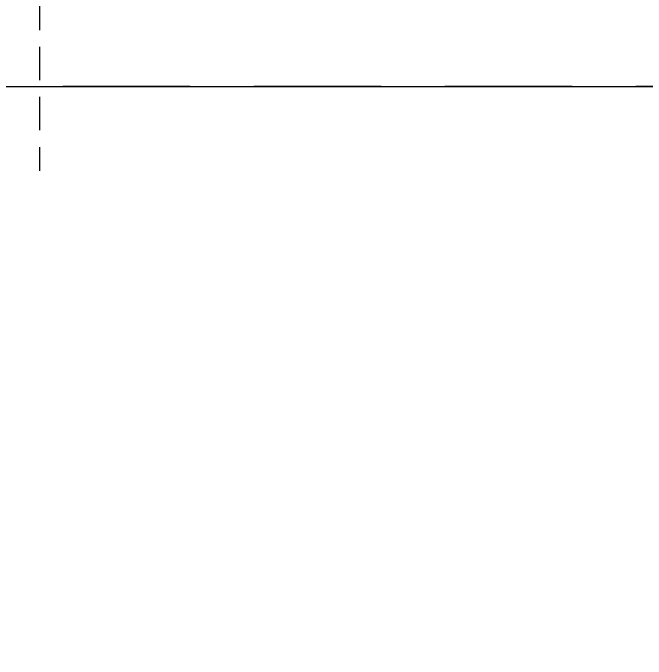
# Model space of a CAD drawing. Header units: inches. Extents: x 21 to 38546, y 13 to 15001.
# Drawn here: x 4894.36 to 4918.05, y 2560.66 to 2584.83 of the extents above; entities that cross this region are included whole.
import ezdxf

# ---------------------------------------------------------------- set-up
doc = ezdxf.new("R2010")
doc.units = ezdxf.units.IN
doc.header["$MEASUREMENT"] = 0
doc.set_wipeout_variables(frame=1)
for name, pattern in [('1+1 dbx a2$0$374_BLD_A1_BLOK_2$0$HIDDEN', [0.375, 0.25, -0.125]), ('DOT', [6.349999999999998, 0, -6.349999999999998]), ('IMPORT-HIDDEN2', [47.625, 31.75, -15.875])]:
    doc.linetypes.add(name, pattern=pattern)
for name, color, linetype, lineweight in [('Z_MİM_-KM-BEAM-RAY', 8, 'DOT', 25), ('Z_MİM_-KM-GLAZ-1', 8, 'Continuous', 25), ('Z_MİM_-KM-RAY-1', 8, 'IMPORT-HIDDEN2', 25), ('Z_MİM_-KM-WALL-PL', 8, 'Continuous', 25), ('Z_MİM_-KM-WALL-PLASTER', 8, 'Continuous', 25), ('Z_MİM_00', 8, 'Continuous', 25)]:
    doc.layers.add(name, color=color, linetype=linetype, lineweight=lineweight)

# ---------------------------------------------------------------- blocks, each defined once
blk = doc.blocks.new('-KM-AL3 420_900')
blk.add_wipeout([(3094.3862099892376, 2310.148302829374), (3094.386209989229, 2269.7308106578766), (3684.3862099892303, 2269.730810657762), (3684.3862099892303, 2310.148302829258)]).dxf.layer = 'Z_MİM_-KM-GLAZ-1'
at = {"linetype": '1+1 dbx a2$0$374_BLD_A1_BLOK_2$0$HIDDEN', "ltscale": 5, "elevation": 0.0028430543425122}
blk.add_lwpolyline([(3292.992747946526, 2320.589660377457), (3292.992747946526, 2291.577272570689)], dxfattribs=at)
at = {"layer": 'Z_MİM_-KM-RAY-1', "ltscale": 0.15}
blk.add_line((3684.386209989229, 2294.730774279131), (3094.386209989229, 2294.730774279248), dxfattribs=at)
blk = doc.blocks.new('-KM_Kiriş İzi_ZK')
at = {"layer": 'Z_MİM_-KM-BEAM-RAY'}
blk.add_line((1365.001797676086, 1600.000858306884), (1954.999566078186, 1600.000858306884), dxfattribs=at)

msp = doc.modelspace()

# ---------------------------------------------------------------- linework, layer by layer
at = {"layer": 'Z_MİM_-KM-WALL-PLASTER'}
msp.add_lwpolyline([(4644.257084179852, 1293.057684618013), (4644.257084179852, 979.5831009268963), (3329.257558632825, 979.583100926882), (3329.257558632825, 1634.583171385596), (3039.258088518117, 1634.583384770225), (3039.258088518117, 2584.584265079445), (6834.258095074628, 2584.584265079445), (6834.258095074628, 979.5831087493366), (5339.25701265428, 979.5831087493366), (5339.25701265428, 1293.057684618013)], dxfattribs=at)

# ---------------------------------------------------------------- next in the draw order: block references
at = {"layer": 'Z_MİM_00'}
msp.add_blockref('-KM-AL3 420_900', (1602.371101464575, 287.3523255920242), dxfattribs=at)

# ---------------------------------------------------------------- next in the draw order: linework, layer by layer
at = {"layer": 'Z_MİM_-KM-WALL-PL'}
msp.add_lwpolyline([(4641.757084179852, 982.0831009268967), (3331.757558632825, 982.0831009268967), (3331.757558632825, 1637.083169546073), (3041.758088518117, 1637.083382930702), (3041.758088518117, 2582.084265079445), (6831.758095074627, 2582.084265079445), (6831.758095074627, 982.0831087493367), (5341.757598275487, 982.0831087493367)], dxfattribs=at)

# ---------------------------------------------------------------- next in the draw order: block references
at = {"layer": 'Z_MİM_-KM-BEAM-RAY'}
msp.add_blockref('-KM_Kiriş İzi_ZK', (3331.71404953344, 982.0831087493367), dxfattribs=at)

doc.saveas('drawing.dxf')
